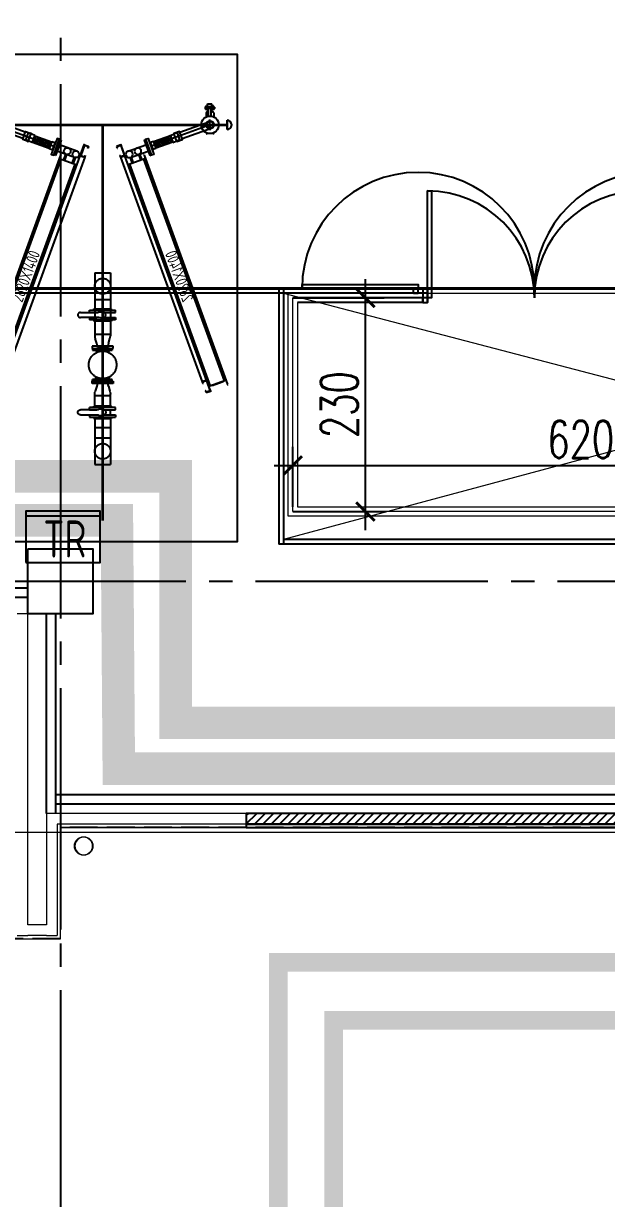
# Model space of a CAD drawing. Extents: x -18489 to 195597, y -1599 to 112111.
# Drawn here: x 12680 to 13308, y -664 to 600 of the extents above; entities that cross this region are included whole.
import ezdxf
from ezdxf.enums import TextEntityAlignment as Align

# ---------------------------------------------------------------- set-up
doc = ezdxf.new("R2010")
doc.units = 0
doc.header["$LTSCALE"] = 100
for name, pattern in [('188K-SM-07-F10-MECH-CR PIPE-Y2257103$0$XFM1Q20-200k$0$CENTER', [2, 1.25, -0.25, 0.25, -0.25]), ('X-S-FAB-L10$0$COL-CEN-LIN', [3.25, 2.5, -0.25, 0.25, -0.25]), ('X-S-FAB-L10$0$HIDDEN', [0.4, 0.3, -0.1])]:
    doc.linetypes.add(name, pattern=pattern)
for name, color, linetype in [('188K-SM-03-F10-ARCH-PA-Y2257103$0$K-AREA', 53, 'Continuous'), ('188K-SM-03-F10-ARCH-PA-Y2257103$0$K-P1S-4.2-單抗', 53, 'Continuous'), ('188K-SM-03-F10-ARCH-PA-Y2257103$0$K-岩棉 2hr 7.5-非抗', 53, 'Continuous'), ('188K-SM-03-F10-ELEC-EQ-Y2257103$0$X-F-L30-E-PPB-EQ-200K$0$E-XTR-PNL', 150, 'Continuous'), ('188K-SM-07-F10-MECH-CR PIPE-Y2257103$0$00_AC_CHS_12℃', 4, 'Continuous'), ('188K-SM-07-F10-MECH-CR PIPE-Y2257103$0$00_AC_CHS_20℃', 3, 'Continuous'), ('188K-SM-07-F10-MECH-CR PIPE-Y2257103$0$00_DCC', 7, 'Continuous'), ('188K-SM-07-F10-MECH-CR PIPE-Y2257103$0$00_閥站分組', 1, 'Continuous'), ('X-S-FAB-L10$0$0-DIM-TXT', 8, 'Continuous'), ('X-S-FAB-L10$0$A-OBJE-MEP', 8, 'Continuous'), ('X-S-FAB-L10$0$A-WALL-EX', 8, 'Continuous'), ('X-S-FAB-L10$0$BLOCK', 8, 'Continuous'), ('X-S-FAB-L10$0$CCL', 8, 'X-S-FAB-L10$0$COL-CEN-LIN'), ('X-S-FAB-L10$0$COL-S', 8, 'Continuous'), ('X-S-FAB-L10$0$Door', 8, 'Continuous'), ('X-S-FAB-L10$0$DW_Frame', 8, 'Continuous'), ('X-S-FAB-L10$0$ELEV', 8, 'Continuous'), ('X-S-FAB-L10$0$HID', 8, 'X-S-FAB-L10$0$HIDDEN'), ('X-S-FAB-L10$0$OPEN', 8, 'Continuous'), ('X-S-FAB-L10$0$S-FNDN', 8, 'Continuous'), ('X-S-FAB-L10$0$WALL_188K_EX', 8, 'Continuous')]:
    doc.layers.add(name, color=color, linetype=linetype)
doc.styles.add('188K-SM-03-F10-ELEC-EQ-Y2257103$0$X-F-L30-E-PPB-EQ-200K$0$aa-txt', font='isocp.shx', dxfattribs={"width": 0.8, "bigfont": 'china.shx'})
doc.styles.add('188K-SM-07-F10-MECH-CR PIPE-Y2257103$0$XFM1Q20-200k$0$aa-txt', font='isocp.shx', dxfattribs={"bigfont": 'chineset.shx'})
doc.styles.add('X-S-FAB-L10$0$CHINA', font='simplex.shx', dxfattribs={"width": 0.75, "bigfont": 'chineset.shx'})
doc.styles.add('X-S-FAB-L10$0$DimStyUse', font='romans.shx', dxfattribs={"width": 0.7})
doc.styles.add('X-S-FAB-L10$0$Standard', font='', dxfattribs={"width": 0.8})
doc.styles.add('X-S-FAB-L10$0$TG_NOTE_TEXT', font='simplex.shx', dxfattribs={"width": 0.75, "bigfont": 'chineset.shx'})
doc.styles.get('X-S-FAB-L10$0$Standard').set_extended_font_data('Microsoft JhengHei')
doc.dimstyles.new('X-S-FAB-L10$0$SLASHM', dxfattribs={"dimtxt": 40, "dimasz": 20, "dimexe": 20, "dimexo": 0, "dimgap": 8, "dimtad": 1, "dimdsep": 46, "dimtxsty": 'X-S-FAB-L10$0$DimStyUse', "dimblk": 'X-S-FAB-L10$0$_ArchTick', "dimcen": 10, "dimdle": 20, "dimclrt": 2, "dimazin": 0, "dimtfac": 1, "dimtix": 1, "dimtmove": 2, "dimatfit": 3, "dimfxl": 10, "dimtolj": 1, "dimarcsym": 0})

# ---------------------------------------------------------------- blocks, each defined once
blk = doc.blocks.new('X-S-FAB-L10$0$FAB2-L05')
at = {"layer": 'X-S-FAB-L10$0$CCL'}
for p, q in [((-13440, 11005), (-13440, 0)), ((-26880, 720), (1210, 720))]:
    blk.add_line(p, q, dxfattribs=at)
at = {"layer": 'X-S-FAB-L10$0$COL-S'}
blk.add_lwpolyline([(-13475, 755), (-13405, 755), (-13405, 685), (-13475, 685)], close=True, dxfattribs=at)
blk = doc.blocks.new('X-S-FAB-L10$0$_ArchTick')
at = {"color": 0, "linetype": 'ByBlock', "const_width": 0.15}
blk.add_lwpolyline([(-0.5, -0.5), (0.5, 0.5)], dxfattribs=at)
blk = doc.blocks.new('*D226')
at = {"layer": 'DefPoints', "color": 0, "lineweight": -2, "transparency": 16777216}
for p, q in [((12970, 80), (12970, 144.6)), ((13590, 80), (13590, 144.6)), ((12950, 124.6), (13610, 124.6))]:
    blk.add_line(p, q, dxfattribs=at)
at = {"layer": 'DefPoints', "color": 0, "transparency": 16777216}
for p in [(13590, 124.6), (12970, 80), (13590, 80)]:
    blk.add_point(p, dxfattribs=at)
at = {"layer": 'DefPoints', "color": 0, "lineweight": -2, "transparency": 16777216, "xscale": 20, "yscale": 20, "zscale": 20, "rotation": 180}
blk.add_blockref('X-S-FAB-L10$0$_ArchTick', (12970, 124.6), dxfattribs=at)
at = {"layer": 'DefPoints', "color": 0, "lineweight": -2, "transparency": 16777216, "xscale": 20, "yscale": 20, "zscale": 20}
blk.add_blockref('X-S-FAB-L10$0$_ArchTick', (13590, 124.6), dxfattribs=at)
at = {"layer": 'DefPoints', "color": 2, "transparency": 16777216, "insert": (13280, 152.6), "char_height": 40, "attachment_point": 5, "style": 'X-S-FAB-L10$0$DimStyUse'}
blk.add_mtext('\\A1;620', dxfattribs=at)
blk = doc.blocks.new('*D227')
at = {"layer": 'DefPoints', "color": 0, "lineweight": -2, "transparency": 16777216}
for p, q in [((13048.2, 55), (13048.2, 325)), ((12970, 305), (13068.2, 305)), ((12970, 75), (13068.2, 75))]:
    blk.add_line(p, q, dxfattribs=at)
at = {"layer": 'DefPoints', "color": 0, "transparency": 16777216}
for p in [(12970, 305), (13048.2, 305), (12970, 75)]:
    blk.add_point(p, dxfattribs=at)
at = {"layer": 'DefPoints', "color": 0, "lineweight": -2, "transparency": 16777216, "xscale": 20, "yscale": 20, "zscale": 20}
for p, rotation in [((13048.2, 305), 90), ((13048.2, 75), 270)]:
    blk.add_blockref('X-S-FAB-L10$0$_ArchTick', p, dxfattribs=dict(at, rotation=rotation))
at = {"layer": 'DefPoints', "color": 2, "transparency": 16777216, "insert": (13020.2, 190), "char_height": 40, "attachment_point": 5, "rotation": 90, "style": 'X-S-FAB-L10$0$DimStyUse'}
blk.add_mtext('\\A1;230', dxfattribs=at)
blk = doc.blocks.new('*U219')
at = {"color": 0}
for p, q in [((-5, -5), (-5, 0)), ((235, -5), (235, 0))]:
    blk.add_line(p, q, dxfattribs=at)
for points in [[(0, 0), (0, 115), (4.375, 115), (4.375, 0)], [(230, 0), (230, 115), (225.625, 115), (225.625, 0)]]:
    blk.add_lwpolyline(points, close=True, dxfattribs=at)
for centre, start, end in [((0, 0), 0, 90), ((230, 0), 90, 180)]:
    blk.add_arc(centre, 115, start, end, dxfattribs=at)
at = {"layer": 'X-S-FAB-L10$0$DW_Frame'}
for points in [[(-5, -5), (0, -5), (0, 0), (-5, 0)], [(235, -5), (230, -5), (230, 0), (235, 0)]]:
    blk.add_lwpolyline(points, dxfattribs=at)
at = {"color": 0, "style": 'X-S-FAB-L10$0$TG_NOTE_TEXT', "width": 0.5, "flags": 1}
blk.add_attdef('WH', text='', height=20, dxfattribs=at).set_placement((235, 5), align=Align.BOTTOM_LEFT)
at = {"color": 0, "style": 'X-S-FAB-L10$0$Standard', "width": 0.5}
for tag, p in [('NO', (-5, 5)), ('TYPE', (24.375, 5))]:
    blk.add_attdef(tag, text='', height=10, dxfattribs=at).set_placement(p, align=Align.BOTTOM_RIGHT)
blk.add_attdef('DESC', text='', height=10, dxfattribs=at).set_placement((24.375, 10), align=Align.BOTTOM_LEFT)
blk = doc.blocks.new('188K-SM-03-F10-ELEC-EQ-Y2257103')
at = {"layer": '188K-SM-03-F10-ELEC-EQ-Y2257103$0$X-F-L30-E-PPB-EQ-200K$0$E-XTR-PNL'}
blk.add_line((12682.7, 70.2, 0), (12762.7, 70.2, 0), dxfattribs=at)
at = {"layer": '188K-SM-03-F10-ELEC-EQ-Y2257103$0$X-F-L30-E-PPB-EQ-200K$0$E-XTR-PNL', "elevation": 0}
blk.add_lwpolyline([(12682.7, 20.2), (12762.7, 20.2), (12762.7, 75.2), (12682.7, 75.2)], close=True, dxfattribs=at)
at = {"layer": '188K-SM-03-F10-ELEC-EQ-Y2257103$0$X-F-L30-E-PPB-EQ-200K$0$E-XTR-PNL', "style": '188K-SM-03-F10-ELEC-EQ-Y2257103$0$X-F-L30-E-PPB-EQ-200K$0$aa-txt', "width": 0.8}
blk.add_text('TR', height=40, dxfattribs=at).set_placement((12724.7, 45.5, 0), align=Align.MIDDLE_CENTER)
blk = doc.blocks.new('188K-SM-07-F10-MECH-CR PIPE-Y2257103$0$XFM1Q20-200k$0$R6-4')
at = {"layer": '188K-SM-07-F10-MECH-CR PIPE-Y2257103$0$00_DCC', "color": 60}
for p, q in [((-5.7, 0), (5.7, 0)), ((-5.7, 0), (-5.7, -1)), ((-8.4, -14), (-8.4, -12.4)), ((-6.2, -4.1), (-7.9, -9.3)), ((5.7, 0), (5.7, -1)), ((6.2, -4.1), (7.9, -9.3)), ((8.4, -14), (8.4, -12.4)), ((8.4, -14), (-8.4, -14))]:
    blk.add_line(p, q, dxfattribs=at)
for centre, start, end in [((1.6, -12.4), 161.7321, 180), ((-15.7, -1), 341.7321, 0), ((15.7, -1), 180, 198.2679), ((-1.6, -12.4), 0, 18.2679)]:
    blk.add_arc(centre, 10, start, end, dxfattribs=at)
blk = doc.blocks.new('188K-SM-07-F10-MECH-CR PIPE-Y2257103$0$XFM1Q20-200k$0$BV-150V-T1')
at = {"color": 0, "linetype": 'ByBlock'}
for p, q in [((-2.7, 14), (-5.2, 14)), ((-5.2, -14), (-5.2, 14)), ((2.7, 14), (5.2, 14)), ((5.2, 14), (5.2, -14)), ((-5.2, 9.6), (-6.7, 9.6)), ((-6.7, -9.6), (-6.7, 9.6)), ((5.2, 9.6), (6.7, 9.6)), ((6.7, 9.6), (6.7, -9.6)), ((-5.2, -9.6), (-6.7, -9.6)), ((2.7, -8.4), (-2.7, -8.4)), ((5.2, -9.6), (6.7, -9.6)), ((-2.7, -14), (-5.2, -14)), ((2.7, -14), (5.2, -14))]:
    blk.add_line(p, q, dxfattribs=at)
blk.add_lwpolyline([(-2.7, 7.5), (-2.7, 24, -1), (2.7, 24), (2.7, 7.7, 0.028765), (2.9, 4.2), (3.3, 0.3, -1.044614), (-3.3, 0), (-2.9, 4.1, 0.028765)], format="xyb", close=True, dxfattribs=at)
for points in [[(-2.7, 14), (-2.7, 6.1)], [(2.7, 14), (2.7, 6.3)], [(-2.7, -2), (-2.7, -14)], [(2.7, -2), (2.7, -14)]]:
    blk.add_lwpolyline(points, dxfattribs=at)
blk = doc.blocks.new('188K-SM-07-F10-MECH-CR PIPE-Y2257103$0$DCC-閥站(出)')
at = {"layer": '188K-SM-07-F10-MECH-CR PIPE-Y2257103$0$00_DCC', "color": 60, "linetype": '188K-SM-07-F10-MECH-CR PIPE-Y2257103$0$XFM1Q20-200k$0$CENTER'}
for p, q in [((-8.4, 206.3, 0), (-8.4, 140.2, 0)), ((-8.4, 206.3, 0), (8.4, 206.3, 0)), ((0, 0), (0, 206.3, 0)), ((8.4, 206.3, 0), (8.4, 140.2, 0)), ((-8.4, 177.7, 0), (8.4, 177.7, 0)), ((-10.8, 124.7, 0), (-0.3, 124.7, 0)), ((-10.8, 124.7, 0), (-10.8, 123.2, 0)), ((-10.8, 123.2, 0), (-0.3, 123.2, 0)), ((-10.7, 123.1, 0), (-10.8, 123.2, 0)), ((-0.3, 123.1, 0), (-10.7, 123.1, 0)), ((-7.8, 124.9, 0), (-0.3, 124.9, 0)), ((-7.8, 124.7, 0), (-7.8, 124.9, 0)), ((-7.3, 122.1, 0), (-7.3, 122.9, 0)), ((-6.7, 121.9, 0), (-0.3, 121.9, 0)), ((7.3, 124.9, 0), (-0.3, 124.9, 0)), ((10.2, 124.7, 0), (-0.3, 124.7, 0)), ((10.2, 123.2, 0), (-0.3, 123.2, 0)), ((-0.3, 123.1, 0), (10.1, 123.1, 0)), ((6.7, 121.9, 0), (-0.3, 121.9, 0)), ((6.7, 121.9, 0), (6.7, 122.9, 0)), ((7.3, 124.7, 0), (7.3, 124.9, 0)), ((10.1, 123.1, 0), (10.2, 123.2, 0)), ((10.2, 124.7, 0), (10.2, 123.2, 0)), ((-10.7, 91.5, 0), (-10.8, 91.4, 0)), ((-10.8, 91.4, 0), (-0.3, 91.4, 0)), ((-10.8, 89.9, 0), (-10.8, 91.4, 0)), ((-10.8, 89.9, 0), (-0.3, 89.9, 0)), ((-0.3, 91.5, 0), (-10.7, 91.5, 0)), ((-7.8, 89.9, 0), (-7.8, 89.7, 0)), ((-7.8, 89.7, 0), (-0.3, 89.7, 0)), ((-7.3, 93, 0), (-7.3, 91.7, 0)), ((6.7, 92.5, 0), (-7.3, 92.5, 0)), ((-0.3, 91.5, 0), (10.1, 91.5, 0)), ((10.2, 91.4, 0), (-0.3, 91.4, 0)), ((10.2, 89.9, 0), (-0.3, 89.9, 0)), ((7.3, 89.7, 0), (-0.3, 89.7, 0)), ((6.7, 92.5, 0), (6.7, 91.7, 0)), ((7.3, 89.9, 0), (7.3, 89.7, 0)), ((10.1, 91.5, 0), (10.2, 91.4, 0)), ((10.2, 89.9, 0), (10.2, 91.4, 0)), ((-8.4, 62.6, 0), (-8.4, 74, 0)), ((8.4, 62.6, 0), (8.4, 74, 0)), ((-8.4, 49.5, 0), (-8.4, 0, 0)), ((8.4, 39.5, 0), (-8.4, 39.5, 0)), ((8.4, 49.5, 0), (8.4, 0, 0)), ((-8.4, 28.6, 0), (8.4, 28.6, 0)), ((-8.4, 0, 0), (8.4, 0, 0))]:
    blk.add_line(p, q, dxfattribs=at)
at = {"layer": '188K-SM-07-F10-MECH-CR PIPE-Y2257103$0$00_DCC', "color": 60, "linetype": '188K-SM-07-F10-MECH-CR PIPE-Y2257103$0$XFM1Q20-200k$0$CENTER', "elevation": 0}
for points in [[(-11.4, 124.9), (11.4, 124.9), (11.4, 127.3), (-11.4, 127.3)], [(-11.4, 89.7), (11.4, 89.7), (11.4, 87.3), (-11.4, 87.3)]]:
    blk.add_lwpolyline(points, close=True, dxfattribs=at)
at = {"layer": '188K-SM-07-F10-MECH-CR PIPE-Y2257103$0$00_DCC', "color": 60, "linetype": '188K-SM-07-F10-MECH-CR PIPE-Y2257103$0$XFM1Q20-200k$0$CENTER'}
for centre, radius in [((0, 192, 0), 8.41), ((0, 107.3, 0), 14.9), ((0, 14.3, 0), 8.41)]:
    blk.add_circle(centre, radius, dxfattribs=at)
for centre, radius, start, end in [((-7.5, 122.9, 0), 0.2, 0, 90), ((-7.4, 120.6, 0), 1.5, 45, 85.3609), ((-7.5, 120.7, 0), 1.5, 345, 45), ((7.5, 120.7, 0), 1.5, 135, 195), ((7.4, 120.6, 0), 1.5, 94.6391, 135), ((6.9, 122.9, 0), 0.2, 90, 180), ((-7.5, 91.7, 0), 0.2, 270, 0), ((-8.4, 94, 0), 1.5, 317.6297, 21.3232), ((6.9, 91.7, 0), 0.2, 180, 270), ((8.4, 94, 0), 1.5, 158.6768, 222.3703)]:
    blk.add_arc(centre, radius, start, end, dxfattribs=at)
for name, p, rotation in [('188K-SM-07-F10-MECH-CR PIPE-Y2257103$0$XFM1Q20-200k$0$BV-150V-T1', (0, 161, 0), 90), ('188K-SM-07-F10-MECH-CR PIPE-Y2257103$0$XFM1Q20-200k$0$R6-4', (0, 126.3, 0), 180)]:
    blk.add_blockref(name, p, dxfattribs=dict(at, rotation=rotation))
at = {"layer": '188K-SM-07-F10-MECH-CR PIPE-Y2257103$0$00_DCC', "color": 60, "linetype": '188K-SM-07-F10-MECH-CR PIPE-Y2257103$0$XFM1Q20-200k$0$CENTER', "xscale": -1}
blk.add_blockref('188K-SM-07-F10-MECH-CR PIPE-Y2257103$0$XFM1Q20-200k$0$R6-4', (0, 88.3, 0), dxfattribs=at)
at = {"layer": '188K-SM-07-F10-MECH-CR PIPE-Y2257103$0$00_DCC', "color": 60, "linetype": '188K-SM-07-F10-MECH-CR PIPE-Y2257103$0$XFM1Q20-200k$0$CENTER', "xscale": -1, "rotation": 90}
blk.add_blockref('188K-SM-07-F10-MECH-CR PIPE-Y2257103$0$XFM1Q20-200k$0$BV-150V-T1', (0, 56.2, 0), dxfattribs=at)
blk = doc.blocks.new('188K-SM-07-F10-MECH-CR PIPE-Y2257103$0$XFM1P20-200k$0$005')
at = {"layer": '188K-SM-07-F10-MECH-CR PIPE-Y2257103$0$00_DCC'}
h = blk.add_hatch(dxfattribs=at)
h.set_pattern_fill('AR-HBONE', color=60, scale=0.430893, angle=360, style=0)
h.set_pattern_definition([(135, (-2258.2576, -4619.8331), (-8e-16, 2.4374981), [5.1707143, -1.7235714]), (45, (-2259.4764, -4618.6144), (-8e-16, 2.4374981), [5.1707143, -1.7235714])])
h.paths.add_polyline_path([(21.88125, -3.01625), (21.88125, 3.01625), (5.88125, 3.01625), (5.88125, -3.01625)])
edge = h.paths.add_edge_path(flags=17)
edge.add_line((21.88125, 3.01625), (21.88125, -3.01625))
at = {"layer": '188K-SM-07-F10-MECH-CR PIPE-Y2257103$0$00_DCC', "color": 60}
for p, q in [((5.88125, 3.31625), (3, 3.31625)), ((5.88125, 3.31625), (5.88125, -3.31625)), ((21.88125, 3.01625), (5.88125, 3.01625)), ((5.88125, 3.01625), (5.88125, -3.01625)), ((21.88125, 3.31625), (24.7625, 3.31625)), ((21.88125, 3.31625), (21.88125, -3.31625)), ((21.88125, 3.01625), (21.88125, -3.01625)), ((21.88125, -3.01625), (21.88125, 3.01625)), ((28.2625, 3.31625), (24.7625, 3.31625)), ((28.2625, 3.31625), (28.2625, -3.31625)), ((5.88125, -3.31625), (3, -3.31625)), ((21.88125, -3.01625), (5.88125, -3.01625)), ((21.88125, -3.31625), (28.2625, -3.31625)), ((28.2625, -3.31625), (25.38125, -3.31625))]:
    blk.add_line(p, q, dxfattribs=at)
for points in [[(0, -7.6), (0, 7.6), (2.38125, 7.6), (2.38125, -7.6), (0, -7.6)], [(2.38125, 3.8975), (3, 3.8975), (3, -3.8975), (2.38125, -3.8975)]]:
    blk.add_lwpolyline(points, dxfattribs=at)
blk = doc.blocks.new('188K-SM-07-F10-MECH-CR PIPE-Y2257103$0$DCC_配管')
at = {"layer": '188K-SM-07-F10-MECH-CR PIPE-Y2257103$0$00_DCC', "color": 60}
for p, q in [((-71.2, 26.7, 0), (-62.1, 19.5, 0)), ((-63, 27.7, 0), (-70.3, 18.5, 0)), ((-34, 15.7), (-65.5, 26.6, 0)), ((-64.6, 32.3, 0), (-64.6, 32.3, 0)), ((-63.2, 32.5, 0), (-58.3, 28.6, 0)), ((-58.2, 27.2, 0), (-58.2, 27.2, 0)), ((-80.7, 12.7, 0), (-80.9, 12.4, 0)), ((-79.8, 12.1, 0), (-80.5, 12.7, 0)), ((-77, 13.5, 0), (-79.1, 10.8, 0)), ((-73.6, 16.7, 0), (-78, 11.1, 0)), ((-77.8, 15.6, 0), (-75.1, 19, 0)), ((-77.7, 14.1, 0), (-77.2, 13.8, 0)), ((-71.3, 14.9, 0), (-75.6, 9.3, 0)), ((-71.4, 10.5, 0), (-68.7, 13.9, 0)), ((-36.4, 8.8), (-67.7, 19.6, 0)), ((-66.7, 23.1, 0), (-3.2, 1.1)), ((-80.7, 9.1, 0), (-82.5, 6.8, 0)), ((-78.8, 3.9, 0), (-82.5, 6.8, 0)), ((-82.4, 11.2, 0), (-81.4, 12.6, 0)), ((-74.5, 5, 0), (-82.4, 11.2, 0)), ((-82.4, 10.5, 0), (-82.1, 10.8, 0)), ((-81.7, 9.8, 0), (-82.3, 10.3, 0)), ((-82.2, 8.1, 0), (-81.9, 8.5, 0)), ((-81.8, 7.8, 0), (-82.2, 8.1, 0)), ((-82.1, 10.3, 0), (-81.9, 10.7, 0)), ((-81.5, 8.2, 0), (-81.9, 8.5, 0)), ((-81.7, 10, 0), (-81.4, 10.3, 0)), ((-81.5, 9.8, 0), (-81.2, 10.1, 0)), ((-81.4, 12.6, 0), (-73.5, 6.3, 0)), ((-80.4, 12.5, 0), (-80.7, 12.2, 0)), ((-77, 6.2, 0), (-80.7, 9.1, 0)), ((-80, 12.1, 0), (-80.2, 11.8, 0)), ((-79.8, 12, 0), (-80, 11.7, 0)), ((-79.4, 8.8, 0), (-79.7, 8.3, 0)), ((-77, 6.2, 0), (-78.8, 3.9, 0)), ((-78.1, 4.8, 0), (-77.6, 4.5, 0)), ((-77.6, 7.4, 0), (-78, 7, 0)), ((-77.8, 5.2, 0), (-77.3, 4.9, 0)), ((-77.6, 4.5, 0), (-77.3, 4.9, 0)), ((-76.1, 5.6, 0), (-75.9, 5.9, 0)), ((-76.1, 5.4, 0), (-75.4, 4.9, 0)), ((-75.9, 5.4, 0), (-75.7, 5.7, 0)), ((-73.6, 10.8, 0), (-75.7, 8.2, 0)), ((-75.5, 5.1, 0), (-75.2, 5.4, 0)), ((-75.3, 4.9, 0), (-75, 5.2, 0)), ((-74.4, 7.8, 0), (-74.7, 7.4, 0)), ((-74.2, 7.6, 0), (-74.5, 7.3, 0)), ((-74.5, 5, 0), (-73.5, 6.3, 0)), ((-74.2, 7.8, 0), (-73.6, 7.2, 0)), ((-73.8, 7.2, 0), (-74, 6.9, 0)), ((-73.5, 7.1, 0), (-73.8, 6.7, 0)), ((-72.8, 10.3, 0), (-73.3, 10.7, 0)), ((1.2, 3.4), (-1.2, -3.4))]:
    blk.add_line(p, q, dxfattribs=at)
at = {"layer": '188K-SM-07-F10-MECH-CR PIPE-Y2257103$0$00_DCC', "color": 60, "elevation": 0}
for points in [[(-27.6, 14.6), (-33.6, 16.7), (-36.7, 7.8), (-30.7, 5.7)], [(-28.3, 14.8), (-27.6, 14.6), (-30.7, 5.7), (-31.4, 5.9)]]:
    blk.add_lwpolyline(points, dxfattribs=at)
at = {"layer": '188K-SM-07-F10-MECH-CR PIPE-Y2257103$0$00_DCC', "color": 60}
for centre, radius in [((-66.6, 23.1, 0), 9.44), ((-66.6, 23.1, 0), 4.44), ((-66.7, 23.1, 0), 3.65)]:
    blk.add_circle(centre, radius, dxfattribs=at)
for centre, radius, start, end in [((-65.3, 24.9, 0), 2.22, 232.789, 50.6303), ((-63.8, 31.7, 0), 1, 51.7097, 141.7097), ((-58.9, 27.9, 0), 1, 321.7097, 51.7097), ((-80.6, 12.6, 0), 0.143, 334.39, 129.0293), ((-77.1, 14.9, 0), 1, 141.7097, 231.7097), ((-77.8, 13, 0), 1, 321.7097, 51.7097), ((-82.2, 10.4, 0), 0.143, 154.39, 309.0293), ((-82.2, 10.9, 0), 0.143, 334.39, 51.7097), ((-82, 10.7, 0), 0.143, 334.39, 129.0293), ((-81.7, 10.4, 0), 0.406, 188.1068, 275.3125), ((-81.8, 10.3, 0), 0.406, 8.1068, 95.3125), ((-81.6, 9.9, 0), 0.143, 154.39, 309.0293), ((-81.4, 10.2, 0), 0.143, 334.39, 129.0293), ((-81.1, 10, 0), 0.143, 51.7097, 129.0293), ((-81, 12.5, 0), 0.143, 231.7097, 309.0293), ((-80.8, 12.3, 0), 0.143, 154.39, 309.0293), ((-80.3, 12.2, 0), 0.406, 188.1068, 275.3125), ((-80.4, 12.1, 0), 0.406, 8.1068, 95.3125), ((-80.1, 11.8, 0), 0.143, 154.39, 309.0293), ((-79.9, 12, 0), 0.143, 334.39, 129.0293), ((-79.9, 11.6, 0), 0.143, 154.39, 231.7097), ((-78.8, 11.8, 0), 1, 231.7097, 321.7097), ((-76, 5.5, 0), 0.143, 154.39, 309.0293), ((-76, 6, 0), 0.143, 334.39, 51.7097), ((-75.8, 5.8, 0), 0.143, 334.39, 129.0293), ((-75.5, 5.5, 0), 0.406, 188.1068, 275.3125), ((-74.8, 8.7, 0), 1, 141.7097, 231.7097), ((-75.6, 5.3, 0), 0.406, 8.1068, 95.3125), ((-75.3, 5, 0), 0.143, 154.39, 309.0293), ((-75.1, 5.3, 0), 0.143, 334.39, 129.0293), ((-74.9, 5.1, 0), 0.143, 51.7097, 129.0293), ((-74.8, 7.5, 0), 0.143, 231.7097, 309.0293), ((-73.9, 9.9, 0), 1, 51.7097, 141.7097), ((-74.6, 7.4, 0), 0.143, 154.39, 309.0293), ((-74.1, 7.3, 0), 0.406, 188.1068, 275.3125), ((-74.3, 7.6, 0), 0.143, 334.39, 129.0293), ((-74.2, 7.2, 0), 0.406, 8.1068, 95.3125), ((-73.9, 6.9, 0), 0.143, 154.39, 309.0293), ((-73.7, 7.1, 0), 0.143, 334.39, 129.0293), ((-73.7, 6.7, 0), 0.143, 154.39, 231.7097), ((-72.2, 11.1, 0), 1, 231.7097, 321.7097)]:
    blk.add_arc(centre, radius, start, end, dxfattribs=at)
at = {"layer": '188K-SM-07-F10-MECH-CR PIPE-Y2257103$0$00_DCC', "color": 60, "xscale": 1.210111893907765, "yscale": 1.210111893907765, "zscale": 1.210111893907765, "rotation": 160.8548292855056}
blk.add_blockref('188K-SM-07-F10-MECH-CR PIPE-Y2257103$0$XFM1P20-200k$0$005', (0, 0), dxfattribs=at)
blk = doc.blocks.new('188K-SM-07-F10-MECH-CR PIPE-Y2257103$0$DCC-2_2.82x1.4')
at = {"layer": '188K-SM-07-F10-MECH-CR PIPE-Y2257103$0$00_DCC', "color": 4}
for p, q in [((278, 32.1), (260.5, 32.1)), ((260.5, 30.3), (260.5, 32.1)), ((278, 30.3), (260.5, 30.3)), ((265.6, 10.2), (265.6, 30.3)), ((272.9, 10.2), (272.9, 30.3)), ((278, 30.3), (278, 32.1)), ((0, 25), (263, 25.1)), ((0, 24), (0, 25)), ((5, 25), (5, 5)), ((5, 25), (5, 5)), ((5, 23), (259, 23.1)), ((5, 8.6), (5, 21.4)), ((259, 25.1), (259, 5.1)), ((265.6, 20.6), (259, 20.6)), ((265.6, 19.4), (259, 19.4)), ((263, 25.1), (263, 24.1)), ((0, 6), (0, 5)), ((5, 7), (259, 7.1)), ((265.6, 10.8), (259, 10.8)), ((265.6, 9.6), (259, 9.6))]:
    blk.add_line(p, q, dxfattribs=at)
at = {"layer": '188K-SM-07-F10-MECH-CR PIPE-Y2257103$0$00_DCC', "color": 24}
for p, q in [((0, 5), (282, 5.1)), ((282, 5.1), (282, 6.1))]:
    blk.add_line(p, q, dxfattribs=at)
at = {"layer": '188K-SM-07-F10-MECH-CR PIPE-Y2257103$0$00_DCC'}
for p, q in [((0, 0), (0, 5)), ((0, 5), (12.5, 5)), ((2, 0), (0, 0)), ((12.2, 4.7), (0.3, 4.7)), ((0.3, 4.7), (0.3, 0.3)), ((0.3, 0.3), (2, 0.3)), ((2, 0.3), (2, 0)), ((10.5, 0), (10.5, 0.3)), ((10.5, 0.3), (12.2, 0.3)), ((12.5, 0), (10.5, 0)), ((12.2, 0.3), (12.2, 4.7)), ((12.5, 5), (12.5, 0)), ((12.5, 0), (12.5, 5)), ((269.5, 5.1), (269.5, 0.1)), ((269.5, 0.1), (269.5, 5.1)), ((269.5, 5.1), (282, 5.1)), ((271.5, 0.1), (269.5, 0.1)), ((281.7, 4.8), (269.8, 4.8)), ((269.8, 4.8), (269.8, 0.4)), ((269.8, 0.4), (271.5, 0.4)), ((271.5, 0.4), (271.5, 0.1)), ((280, 0.1), (280, 0.4)), ((280, 0.4), (281.7, 0.4)), ((282, 0.1), (280, 0.1)), ((281.7, 0.4), (281.7, 4.8)), ((282, 5.1), (282, 0.1))]:
    blk.add_line(p, q, dxfattribs=at)
at = {"layer": '188K-SM-07-F10-MECH-CR PIPE-Y2257103$0$00_DCC', "color": 3}
for p, q in [((12.5, 5), (269.5, 5.1)), ((269.5, 0.1), (12.5, 0))]:
    blk.add_line(p, q, dxfattribs=at)
at = {"layer": '188K-SM-07-F10-MECH-CR PIPE-Y2257103$0$00_DCC'}
blk.add_lwpolyline([(2, -0.2), (2, 0)], dxfattribs=at)
at = {"layer": '188K-SM-07-F10-MECH-CR PIPE-Y2257103$0$00_DCC', "color": 4}
for centre in [(269.3, 20), (269.3, 10.2)]:
    blk.add_circle(centre, 3.65, dxfattribs=at)
at = {"layer": '188K-SM-07-F10-MECH-CR PIPE-Y2257103$0$00_DCC', "xscale": -1, "rotation": 70.85482928510031}
blk.add_blockref('188K-SM-07-F10-MECH-CR PIPE-Y2257103$0$DCC_配管', (269.3, 32.1), dxfattribs=at)
at = {"layer": '188K-SM-07-F10-MECH-CR PIPE-Y2257103$0$00_DCC', "color": 4, "style": '188K-SM-07-F10-MECH-CR PIPE-Y2257103$0$XFM1Q20-200k$0$aa-txt', "width": 0.8}
blk.add_text('2820X1400', height=12.5, rotation=360, dxfattribs=at).set_placement((127.6, 15.8), align=Align.MIDDLE)
blk = doc.blocks.new('188K-SM-07-F10-MECH-CR PIPE-Y2257103')
at = {"layer": '188K-SM-07-F10-MECH-CR PIPE-Y2257103$0$00_AC_CHS_12℃', "ltscale": 1000}
for points, const_width in [([(1863.885, 112.877), (12844.042, 112.877), (12844.042, -152.494), (15041.321, -152.494), (15041.321, 85.834), (16672.641, 85.834), (16672.641, 1909.873), (24026.171, 1909.873)], 35), ([(12344.686, -779.555), (12954.401, -779.555), (12954.401, -410.194), (16618.262, -410.194)], 20)]:
    blk.add_lwpolyline(points, dxfattribs=dict(at, const_width=const_width))
at = {"layer": '188K-SM-07-F10-MECH-CR PIPE-Y2257103$0$00_AC_CHS_20℃', "ltscale": 1000}
for p, q in [((12899.268, 496.081, 0), (12899.268, 486.081, 0)), ((12899.268, 486.081, 0), (12899.268, 496.081, 0))]:
    blk.add_line(p, q, dxfattribs=at)
for points, const_width in [([(1863.885, 63.55), (12780.714, 65.58), (12782.797, -201.709), (15093.572, -202.093), (15101.312, 29.205), (16720.194, 27.785), (16720.194, 1812.454), (24026.171, 1812.454)], 35), ([(12344.686, -839.555), (13014.139, -839.555), (13014.139, -472.577), (16618.262, -472.577)], 20)]:
    blk.add_lwpolyline(points, dxfattribs=dict(at, const_width=const_width))
at = {"layer": '188K-SM-07-F10-MECH-CR PIPE-Y2257103$0$00_AC_CHS_20℃', "ltscale": 1000, "const_width": 3, "elevation": 0}
for points in [[(12325.821, 491.081), (12899.268, 491.081)], [(12765.387, 65.301), (12765.387, 491.081)]]:
    blk.add_lwpolyline(points, dxfattribs=at)
at = {"layer": '188K-SM-07-F10-MECH-CR PIPE-Y2257103$0$00_AC_CHS_20℃', "ltscale": 1000}
blk.add_arc((12899.268, 491.081, 0), 5, 270, 90, dxfattribs=at)
blk.add_arc((12899.268, 491.081, 0), 5, 270, 90, dxfattribs=at)
at = {"layer": '188K-SM-07-F10-MECH-CR PIPE-Y2257103$0$00_閥站分組', "ltscale": 1000, "elevation": 0}
blk.add_lwpolyline([(12323.969, 567.105), (12910.049, 567.105), (12910.049, 42.337), (12323.969, 42.337)], close=True, dxfattribs=at)
at = {"layer": '188K-SM-07-F10-MECH-CR PIPE-Y2257103$0$00_DCC', "xscale": -1, "rotation": 290.021059431338}
for p in [(12576.878, 202.991), (12876.766, 202.991)]:
    blk.add_blockref('188K-SM-07-F10-MECH-CR PIPE-Y2257103$0$DCC-2_2.82x1.4', p, dxfattribs=at)
at = {"layer": '188K-SM-07-F10-MECH-CR PIPE-Y2257103$0$00_DCC', "rotation": 69.978940568662}
blk.add_blockref('188K-SM-07-F10-MECH-CR PIPE-Y2257103$0$DCC-2_2.82x1.4', (12653.879, 202.991), dxfattribs=at)
at = {"layer": '188K-SM-07-F10-MECH-CR PIPE-Y2257103$0$00_DCC', "color": 4}
blk.add_blockref('188K-SM-07-F10-MECH-CR PIPE-Y2257103$0$DCC-閥站(出)', (12765.387, 125.553, 0), dxfattribs=at)
blk = doc.blocks.new('188K-SM-03-F10-ARCH-PA-Y2257103')
at = {"layer": '188K-SM-03-F10-ARCH-PA-Y2257103$0$K-AREA', "const_width": 3, "elevation": 0}
blk.add_lwpolyline([(14160, 315), (1855, 315), (1855, 8313), (1775, 8313), (1775, 8630)], dxfattribs=at)
at = {"layer": '188K-SM-03-F10-ARCH-PA-Y2257103$0$K-P1S-4.2-單抗'}
for p, q in [((13115, 315, 0), (7525, 315, 0)), ((13115, 310, 0), (7525, 310, 0)), ((12955, 315, 0), (12955, 40)), ((12960, 315, 0), (12960, 40)), ((13110, 315), (13110, 300)), ((13115, 315), (13115, 300)), ((14885, 40), (12955, 40, 0)), ((14885, 45, 0), (12960, 45, 0))]:
    blk.add_line(p, q, dxfattribs=at)
at = {"layer": '188K-SM-03-F10-ARCH-PA-Y2257103$0$K-岩棉 2hr 7.5-非抗'}
for p, q in [((12685, -7.5, 0), (11915, -7.5, 0)), ((12685, -17.5), (11915, -17.5, 0)), ((12705, -250), (12705, -35)), ((12715, -250, 0), (12715, -35)), ((15125, -230, 0), (12715, -230, 0)), ((15125, -240), (12715, -240, 0))]:
    blk.add_line(p, q, dxfattribs=at)
blk = doc.blocks.new('X-S-FAB-L10')
at = {"layer": 'X-S-FAB-L10$0$WALL_188K_EX'}
h = blk.add_hatch(dxfattribs=at)
h.set_pattern_fill('LINE', color=256, scale=2, angle=45)
h.set_pattern_definition([(45, (13221.6165, -265), (-4.49013, 4.49013), [])])
h.paths.add_polyline_path([(12920, -261.5), (13320, -261.5), (13320, -250), (12920, -250)])
blk.add_line((13100, 310.001, 0), (13100, 315.001, 0))
at = {"elevation": 0}
blk.add_lwpolyline([(13105, 315.001), (12980, 315.001), (12980, 319.376), (13105, 319.376)], close=True, dxfattribs=at)
for centre in [(13105, 315.001, 0), (13355, 315.001, 0)]:
    blk.add_arc(centre, 125, 0, 180)
at = {"layer": 'X-S-FAB-L10$0$A-OBJE-MEP', "lineweight": 0, "flags": 128}
blk.add_lwpolyline([(12754.5, -285, 1), (12735.5, -285, 1)], format="xyb", close=True, dxfattribs=at)
at = {"layer": 'X-S-FAB-L10$0$A-OBJE-MEP', "lineweight": 0}
blk.add_circle((12745, -285), 10, dxfattribs=at)
at = {"layer": 'X-S-FAB-L10$0$A-WALL-EX', "lineweight": 0}
for p, q in [((12920, -265), (12920, -250)), ((12716.5, -261.5), (12716.5, -265)), ((12720, -261.5), (12716.5, -261.5)), ((12716.5, -261.5), (12716.5, -265)), ((12716.5, -265), (12716.5, -381.5)), ((12920, -261.5), (12720, -261.5)), ((12673.5, -381.5), (12685, -381.5)), ((12673.5, -381.5), (12685, -381.5)), ((12705, -381.5), (12685, -381.5)), ((12705, -381.5), (12716.5, -381.5)), ((12705, -381.5), (12716.5, -381.5))]:
    blk.add_line(p, q, dxfattribs=at)
at = {"layer": 'X-S-FAB-L10$0$A-WALL-EX', "lineweight": 0, "flags": 128}
for points in [[(12685, -35), (12673.5, -35)], [(12685, -370), (12685, -35)], [(12705, -250), (12705, -261.5)], [(12920, -250), (12705, -250)], [(12705, -261.5), (12705, -370)], [(12720, -265), (12920, -265)], [(12720, -385), (12720, -265)], [(15120, -265), (12720, -265)], [(15120, -265), (12720, -265)], [(15120, -265), (12720, -265)], [(12920, -265), (12720, -265)], [(12920, -265), (12720, -265)], [(12920, -265), (12720, -265)], [(12920, -265), (12720, -265)], [(12705, -370), (12685, -370)], [(12673.5, -385), (12716.5, -385)], [(12720, -385), (12716.5, -385)]]:
    blk.add_lwpolyline(points, dxfattribs=at)
at = {"layer": 'X-S-FAB-L10$0$COL-S'}
for p, q in [((12685, 35), (12755, 35)), ((12685, -35), (12685, 35)), ((12755, 35), (12755, -35)), ((12755, -35), (12685, -35))]:
    blk.add_line(p, q, dxfattribs=at)
at = {"layer": 'X-S-FAB-L10$0$Door'}
blk.add_line((13110, 300), (13110, 305), dxfattribs=at)
at = {"layer": 'X-S-FAB-L10$0$DW_Frame', "elevation": 0}
blk.add_lwpolyline([(13100, 310.001), (13105, 310.001), (13105, 315.001), (13100, 315.001)], dxfattribs=at)
at = {"layer": 'X-S-FAB-L10$0$ELEV', "lineweight": 0}
for p, q in [((12970, 75), (12970, 305)), ((12975, 300), (12975, 80)), ((12975, 80), (13585, 80)), ((13590, 75), (12970, 75))]:
    blk.add_line(p, q, dxfattribs=at)
at = {"layer": 'X-S-FAB-L10$0$ELEV'}
for p, q in [((13110, 305), (12970, 305)), ((13110, 300), (12975, 300))]:
    blk.add_line(p, q, dxfattribs=at)
at = {"layer": 'X-S-FAB-L10$0$ELEV', "lineweight": 0}
blk.add_lwpolyline([(13595, 310), (13595, 70), (12965, 70), (12965, 310)], close=True, dxfattribs=at)
at = {"layer": 'X-S-FAB-L10$0$HID'}
for p, q in [((15120, -265), (12720, -265)), ((12720, -265), (12720, -385)), ((12720, -385), (12670, -385))]:
    blk.add_line(p, q, dxfattribs=at)
at = {"layer": 'X-S-FAB-L10$0$OPEN', "lineweight": 0}
for p, q in [((12960, 310.001, 0), (13949, 310.001, 0)), ((12960, 45.001, 0), (12960, 310.001, 0)), ((13949, 310.001, 0), (12960, 45.001, 0)), ((12960, 310.001, 0), (13975, 45.001, 0)), ((13975, 45.001, 0), (12960, 45.001, 0))]:
    blk.add_line(p, q, dxfattribs=at)
at = {"layer": 'X-S-FAB-L10$0$S-FNDN', "lineweight": 0, "flags": 128}
blk.add_lwpolyline([(11070, 4530), (11935, 4530), (11935, -55), (12665, -55), (12665, -270), (15175, -270), (15175, -55), (15905, -55), (15905, 4530), (16672.5, 4530), (16672.5, 5003), (15905, 5003), (15905, 9055), (11935, 9055), (11935, 5003), (11070, 5003)], close=True, dxfattribs=at)
at = {"layer": 'X-S-FAB-L10$0$WALL_188K_EX'}
for points in [[(12920, -261.5), (13320, -261.5), (13320, -250), (12920, -250)], [(12920, -265), (13320, -265), (13320, -261.5), (12920, -261.5)]]:
    blk.add_lwpolyline(points, close=True, dxfattribs=at)
at = {"layer": 'X-S-FAB-L10$0$BLOCK'}
blk.add_blockref('X-S-FAB-L10$0$FAB2-L05', (26160, -720), dxfattribs=at)
at = {"layer": 'X-S-FAB-L10$0$Door'}
blk.add_blockref('*U219', (13115, 305), dxfattribs=at)
at = {"style": 'X-S-FAB-L10$0$TG_NOTE_TEXT', "width": 0.5, "flags": 1}
for p in [(7463.301, 9020), (18268.251, 8649), (11197.77, 4800.167), (16485.801, 4800.167), (25420.27, 2635), (13360, 320.001, 0), (7463.301, -33.333)]:
    blk.add_attdef('WH', text='', height=20, dxfattribs=at).set_placement(p, align=Align.BOTTOM_LEFT)
at = {"width": 0.5}
for style, p in [('X-S-FAB-L10$0$TG_NOTE_TEXT', (7585, 9020)), ('X-S-FAB-L10$0$TG_NOTE_TEXT', (18389.95, 8649)), ('X-S-FAB-L10$0$TG_NOTE_TEXT', (11117.5, 4813.5)), ('X-S-FAB-L10$0$TG_NOTE_TEXT', (16607.5, 4813.5)), ('X-S-FAB-L10$0$TG_NOTE_TEXT', (25350, 2635)), ('X-S-FAB-L10$0$Standard', (13129.375, 325.001, 0)), ('X-S-FAB-L10$0$TG_NOTE_TEXT', (7585, -20))]:
    blk.add_attdef('DESC', text='', height=10, dxfattribs=dict(at, style=style)).set_placement(p, align=Align.BOTTOM_LEFT)
for tag, style, p in [('TYPE', 'X-S-FAB-L10$0$TG_NOTE_TEXT', (7619.286, 9020)), ('NO', 'X-S-FAB-L10$0$TG_NOTE_TEXT', (7650.095, 9020)), ('TYPE', 'X-S-FAB-L10$0$TG_NOTE_TEXT', (18424.236, 8649)), ('NO', 'X-S-FAB-L10$0$TG_NOTE_TEXT', (18455.045, 8649)), ('NO', 'X-S-FAB-L10$0$TG_NOTE_TEXT', (11088.595, 4813.5)), ('TYPE', 'X-S-FAB-L10$0$TG_NOTE_TEXT', (11151.786, 4813.5)), ('TYPE', 'X-S-FAB-L10$0$TG_NOTE_TEXT', (16641.786, 4813.5)), ('NO', 'X-S-FAB-L10$0$TG_NOTE_TEXT', (16672.595, 4813.5)), ('NO', 'X-S-FAB-L10$0$TG_NOTE_TEXT', (25313, 2635)), ('TYPE', 'X-S-FAB-L10$0$TG_NOTE_TEXT', (25350, 2635)), ('NO', 'X-S-FAB-L10$0$Standard', (13100, 320.001, 0)), ('TYPE', 'X-S-FAB-L10$0$Standard', (13129.375, 320.001, 0)), ('TYPE', 'X-S-FAB-L10$0$TG_NOTE_TEXT', (7619.286, -20)), ('NO', 'X-S-FAB-L10$0$TG_NOTE_TEXT', (7650.095, -20))]:
    blk.add_attdef(tag, text='', height=10, dxfattribs=dict(at, style=style)).set_placement(p, align=Align.BOTTOM_RIGHT)
for rotation, style, p in [(180, 'X-S-FAB-L10$0$Standard', (317.625, 7480)), (180, 'X-S-FAB-L10$0$Standard', (1217.625, 7480)), (90, 'X-S-FAB-L10$0$TG_NOTE_TEXT', (24310, 3647.5)), (270, 'X-S-FAB-L10$0$TG_NOTE_TEXT', (17080, 1605))]:
    blk.add_attdef('DESC', text='', height=10, rotation=rotation, dxfattribs=dict(at, style=style)).set_placement(p, align=Align.BOTTOM_LEFT)
for tag, rotation, style, p in [('TYPE', 180, 'X-S-FAB-L10$0$Standard', (317.625, 7480)), ('NO', 180, 'X-S-FAB-L10$0$Standard', (347, 7480)), ('TYPE', 180, 'X-S-FAB-L10$0$Standard', (1217.625, 7480)), ('NO', 180, 'X-S-FAB-L10$0$Standard', (1247, 7480)), ('TYPE', 90, 'X-S-FAB-L10$0$TG_NOTE_TEXT', (24310, 3647.5)), ('NO', 90, 'X-S-FAB-L10$0$TG_NOTE_TEXT', (24310, 3610.5)), ('TYPE', 270, 'X-S-FAB-L10$0$TG_NOTE_TEXT', (17080, 1605)), ('NO', 270, 'X-S-FAB-L10$0$TG_NOTE_TEXT', (17080, 1573))]:
    blk.add_attdef(tag, text='', height=10, rotation=rotation, dxfattribs=dict(at, style=style)).set_placement(p, align=Align.BOTTOM_RIGHT)
at = {"style": 'X-S-FAB-L10$0$TG_NOTE_TEXT', "width": 0.5, "flags": 1}
for rotation, p in [(180, (43, 7480)), (180, (943, 7480)), (90, (24310, 3717.77)), (270, (17080, 1711.699))]:
    blk.add_attdef('WH', text='', height=20, rotation=rotation, dxfattribs=at).set_placement(p, align=Align.BOTTOM_LEFT)
at = {"layer": 'X-S-FAB-L10$0$0-DIM-TXT', "style": 'X-S-FAB-L10$0$CHINA', "width": 0.75}
for p in [(667.414, 7855.1, -2689.4), (22627.353, 6728.814), (25644.722, 6728.814), (24778.787, 5569.051), (1118.252, 4980), (417.801, 4594.623), (23874.84, 4355), (22927.43, 4330.122), (23749.869, 3901.367), (417.801, 3765.236), (1118.252, 3730), (417.801, 3115.79), (536.882, 2227.832), (16908.994, 1782.652), (888.445, 880.466), (16977.43, 750), (18878.841, 750), (25641.221, 553.233), (21364.03, 526.894)]:
    blk.add_attdef('HIG', text='', height=80, dxfattribs=at).set_placement(p, align=Align.MIDDLE_LEFT)
at = {"layer": 'DefPoints'}
dim = blk.add_linear_dim(base=(13048.198, 305), p1=(12970, 75), p2=(12970, 305), angle=270, dimstyle='X-S-FAB-L10$0$SLASHM', dxfattribs=at)
dim.commit()
dim.dimension.update_dxf_attribs({"geometry": '*D227', "text_midpoint": (13020.198, 190)})
dim = blk.add_linear_dim(base=(13590, 124.563), p1=(12970, 80), p2=(13590, 80), dimstyle='X-S-FAB-L10$0$SLASHM', dxfattribs=at)
dim.commit()
dim.dimension.update_dxf_attribs({"geometry": '*D226', "text_midpoint": (13280, 152.563)})

msp = doc.modelspace()

# ---------------------------------------------------------------- block references
for name in ['188K-SM-03-F10-ELEC-EQ-Y2257103', 'X-S-FAB-L10']:
    msp.add_blockref(name, (0, 0))

# ---------------------------------------------------------------- next in the draw order: block references
msp.add_blockref('188K-SM-07-F10-MECH-CR PIPE-Y2257103', (0, 0))

# ---------------------------------------------------------------- next in the draw order: block references
msp.add_blockref('188K-SM-03-F10-ARCH-PA-Y2257103', (0, 0))

doc.saveas('drawing.dxf')
